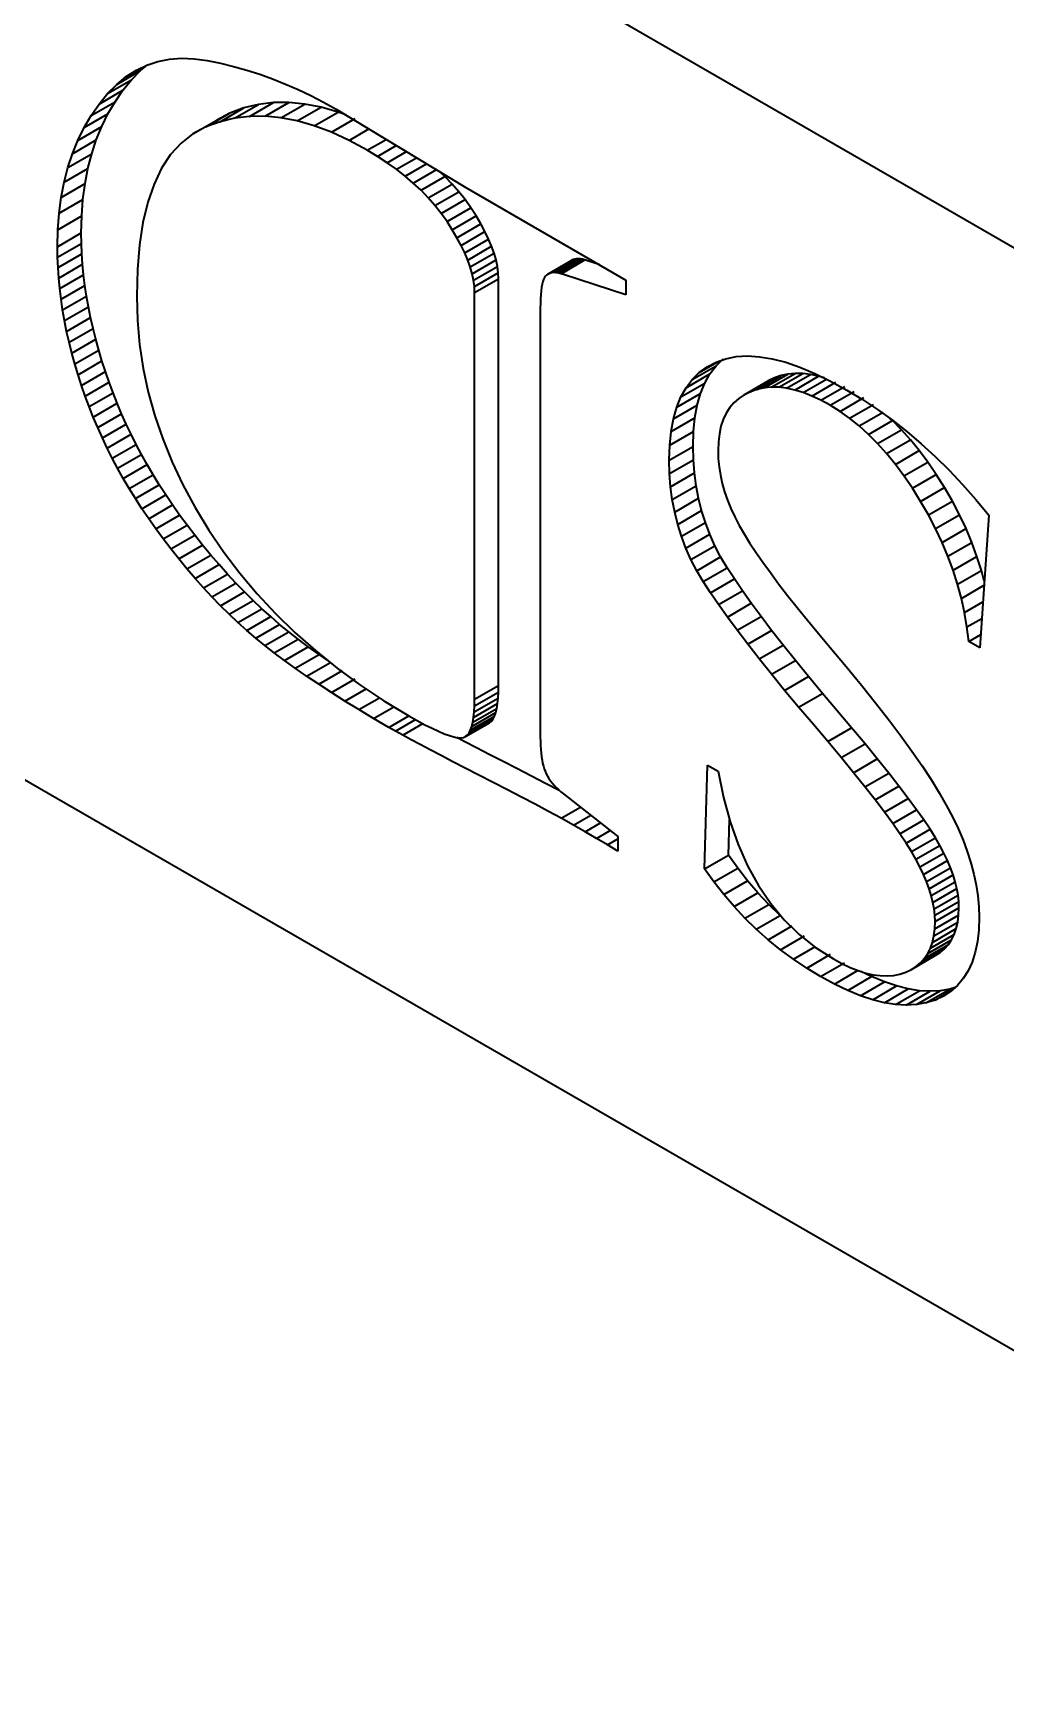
# Model space of a CAD drawing. Header units: millimetres. Extents: x -105 to 105, y -148 to 148.
# Drawn here: x 48.834 to 51.714, y -20.798 to -15.912 of the extents above; entities that cross this region are included whole.
import ezdxf

# ---------------------------------------------------------------- set-up
doc = ezdxf.new("R2010")
doc.units = ezdxf.units.MM
doc.layers.add('粗实线层', color=7, linetype='Continuous', lineweight=35)

msp = doc.modelspace()

# ---------------------------------------------------------------- linework, layer by layer
at = {"layer": '粗实线层', "color": 7, "lineweight": 35, "ltscale": 0.1925}
for p, q in [((53.8479, -17.767), (44.6555, -12.4598)), ((54.6964, -21.5229), (43.8069, -15.2359)), ((49.0819, -16.0642), (49.1526, -16.0234)), ((49.1102, -16.0412), (49.1572, -16.0141)), ((49.1102, -16.0412), (49.14, -16.0223)), ((49.1258, -16.0505), (49.1526, -16.0234)), ((49.14, -16.0223), (49.1713, -16.0074)), ((49.1526, -16.0234), (49.173, -16.0068)), ((49.1713, -16.0074), (49.204, -15.9966)), ((49.204, -15.9966), (49.2382, -15.9898)), ((49.2382, -15.9898), (49.2739, -15.9871)), ((49.2739, -15.9871), (49.311, -15.9884)), ((49.311, -15.9884), (49.3496, -15.9937)), ((49.3496, -15.9937), (49.3889, -16.0018)), ((49.3889, -16.0018), (49.4279, -16.0113)), ((49.4279, -16.0113), (49.4666, -16.0222)), ((49.4666, -16.0222), (49.5051, -16.0345)), ((49.055, -16.0913), (49.1258, -16.0505)), ((49.055, -16.0913), (49.0819, -16.0642)), ((49.0819, -16.0642), (49.1102, -16.0412)), ((49.1004, -16.0816), (49.1258, -16.0505)), ((49.5051, -16.0345), (49.5434, -16.0481)), ((49.5434, -16.0481), (49.5815, -16.0632)), ((49.5815, -16.0632), (49.6193, -16.0797)), ((49.0062, -16.1564), (49.077, -16.1156)), ((49.0062, -16.1564), (49.0297, -16.1224)), ((49.0297, -16.1224), (49.1004, -16.0816)), ((49.0297, -16.1224), (49.055, -16.0913)), ((49.056, -16.1515), (49.077, -16.1156)), ((49.077, -16.1156), (49.1004, -16.0816)), ((49.4308, -16.1646), (49.5015, -16.1238)), ((49.5015, -16.1238), (49.4585, -16.1341)), ((49.4752, -16.1593), (49.5459, -16.1184)), ((49.5459, -16.1184), (49.5015, -16.1238)), ((49.5209, -16.1588), (49.5916, -16.118)), ((49.5916, -16.118), (49.5459, -16.1184)), ((49.568, -16.1633), (49.6387, -16.1224)), ((49.6387, -16.1224), (49.5916, -16.118)), ((49.6193, -16.0797), (49.6568, -16.0975)), ((49.6872, -16.1318), (49.6387, -16.1224)), ((49.6568, -16.0975), (49.6942, -16.1168)), ((49.6942, -16.1168), (49.7313, -16.1374)), ((48.9853, -16.1923), (49.056, -16.1515)), ((48.9853, -16.1923), (49.0062, -16.1564)), ((49.0375, -16.1892), (49.056, -16.1515)), ((49.3071, -16.211), (49.3778, -16.1702)), ((49.3461, -16.1901), (49.4168, -16.1493)), ((49.4168, -16.1493), (49.3778, -16.1702)), ((49.3878, -16.1749), (49.4585, -16.1341)), ((49.4308, -16.1646), (49.3878, -16.1749)), ((49.4585, -16.1341), (49.4168, -16.1493)), ((49.4752, -16.1593), (49.4308, -16.1646)), ((49.5209, -16.1588), (49.4752, -16.1593)), ((49.568, -16.1633), (49.5209, -16.1588)), ((49.6165, -16.1726), (49.568, -16.1633)), ((49.6165, -16.1726), (49.6872, -16.1318)), ((49.6662, -16.1869), (49.6165, -16.1726)), ((49.6662, -16.1869), (49.737, -16.1461)), ((49.737, -16.1461), (49.6872, -16.1318)), ((49.7174, -16.2061), (49.7881, -16.1653)), ((49.7313, -16.1374), (50.1153, -16.3701)), ((49.7596, -16.1546), (49.737, -16.1461)), ((48.9668, -16.23), (49.0375, -16.1892)), ((48.9668, -16.23), (48.9853, -16.1923)), ((49.0215, -16.2287), (49.0375, -16.1892)), ((49.3071, -16.211), (49.2723, -16.2384)), ((49.3461, -16.1901), (49.3071, -16.211)), ((49.3878, -16.1749), (49.3461, -16.1901)), ((49.7174, -16.2061), (49.6662, -16.1869)), ((49.7699, -16.2302), (49.7174, -16.2061)), ((49.7699, -16.2302), (49.8285, -16.1963)), ((48.9372, -16.3109), (48.9508, -16.2695)), ((48.9372, -16.3109), (49.0079, -16.2701)), ((48.9508, -16.2695), (49.0215, -16.2287)), ((48.9508, -16.2695), (48.9668, -16.23)), ((48.9968, -16.3133), (49.0079, -16.2701)), ((49.0079, -16.2701), (49.0215, -16.2287)), ((49.2723, -16.2384), (49.2415, -16.2723)), ((49.8237, -16.2592), (49.7699, -16.2302)), ((49.8237, -16.2592), (49.8793, -16.2271)), ((49.8538, -16.2774), (49.8237, -16.2592)), ((49.8538, -16.2774), (49.9093, -16.2453)), ((49.8825, -16.2962), (49.9392, -16.2634)), ((48.9261, -16.3541), (48.9372, -16.3109)), ((48.9261, -16.3541), (48.9968, -16.3133)), ((48.9882, -16.3583), (48.9968, -16.3133)), ((49.2149, -16.3127), (49.1923, -16.3596)), ((49.2415, -16.2723), (49.2149, -16.3127)), ((49.8825, -16.2962), (49.8538, -16.2774)), ((49.9097, -16.3156), (49.8825, -16.2962)), ((49.9097, -16.3156), (49.9689, -16.2814)), ((49.9354, -16.3358), (49.9097, -16.3156)), ((49.9354, -16.3358), (49.9985, -16.2993)), ((49.9597, -16.3566), (50.0304, -16.3157)), ((48.9175, -16.3991), (48.9261, -16.3541)), ((48.9175, -16.3991), (48.9882, -16.3583)), ((48.982, -16.4052), (48.9882, -16.3583)), ((49.1923, -16.3596), (49.1739, -16.4131)), ((49.9597, -16.3566), (49.9354, -16.3358)), ((49.9826, -16.378), (49.9597, -16.3566)), ((49.9826, -16.378), (50.0533, -16.3372)), ((50.004, -16.4002), (50.0747, -16.3594)), ((50.0533, -16.3372), (50.0392, -16.324)), ((50.0747, -16.3594), (50.0533, -16.3372)), ((50.0947, -16.3822), (50.0747, -16.3594)), ((48.9113, -16.446), (48.9175, -16.3991)), ((48.9113, -16.446), (48.982, -16.4052)), ((48.9783, -16.4539), (48.982, -16.4052)), ((49.1739, -16.4131), (49.1595, -16.473)), ((50.004, -16.4002), (49.9826, -16.378)), ((50.024, -16.423), (50.004, -16.4002)), ((50.024, -16.423), (50.0947, -16.3822)), ((50.0425, -16.4465), (50.1132, -16.4057)), ((50.1132, -16.4057), (50.0947, -16.3822)), ((50.1303, -16.4298), (50.1132, -16.4057)), ((50.1153, -16.3701), (50.5893, -16.6438)), ((48.9076, -16.4947), (48.9113, -16.446)), ((48.9076, -16.4947), (48.9783, -16.4539)), ((48.9771, -16.5044), (48.9783, -16.4539)), ((50.0425, -16.4465), (50.024, -16.423)), ((50.0596, -16.4707), (50.0425, -16.4465)), ((50.0596, -16.4707), (50.1303, -16.4298)), ((50.0751, -16.4948), (50.1458, -16.454)), ((50.1458, -16.454), (50.1303, -16.4298)), ((50.1597, -16.4774), (50.1458, -16.454)), ((48.9064, -16.5453), (48.9076, -16.4947)), ((48.9064, -16.5453), (48.9771, -16.5044)), ((48.9775, -16.5352), (48.9771, -16.5044)), ((49.1595, -16.473), (49.1493, -16.5394)), ((50.0751, -16.4948), (50.0596, -16.4707)), ((50.089, -16.5183), (50.0751, -16.4948)), ((50.089, -16.5183), (50.1597, -16.4774)), ((50.1013, -16.541), (50.172, -16.5002)), ((50.172, -16.5002), (50.1597, -16.4774)), ((50.1826, -16.5222), (50.172, -16.5002)), ((48.9068, -16.576), (48.9064, -16.5453)), ((48.9068, -16.576), (48.9775, -16.5352)), ((48.9788, -16.5661), (48.9775, -16.5352)), ((49.1493, -16.5394), (49.1431, -16.6123)), ((50.1013, -16.541), (50.089, -16.5183)), ((50.1119, -16.5631), (50.1013, -16.541)), ((50.1119, -16.5631), (50.1826, -16.5222)), ((50.1209, -16.5844), (50.1119, -16.5631)), ((50.1209, -16.5844), (50.1916, -16.5436)), ((50.1283, -16.6051), (50.199, -16.5643)), ((50.1916, -16.5436), (50.1826, -16.5222)), ((50.199, -16.5643), (50.1916, -16.5436)), ((50.2047, -16.5842), (50.199, -16.5643)), ((48.9081, -16.6069), (48.9068, -16.576)), ((48.9081, -16.6069), (48.9788, -16.5661)), ((48.9102, -16.638), (48.9081, -16.6069)), ((48.9102, -16.638), (48.9809, -16.5971)), ((48.9809, -16.5971), (48.9788, -16.5661)), ((48.9839, -16.6284), (48.9809, -16.5971)), ((49.1431, -16.6123), (49.1411, -16.6917)), ((50.1283, -16.6051), (50.1209, -16.5844)), ((50.134, -16.625), (50.1283, -16.6051)), ((50.134, -16.625), (50.2047, -16.5842)), ((50.1381, -16.6443), (50.2088, -16.6035)), ((50.2088, -16.6035), (50.2047, -16.5842)), ((50.2112, -16.622), (50.2088, -16.6035)), ((50.3582, -16.626), (50.4289, -16.5852)), ((50.3624, -16.624), (50.4331, -16.5831)), ((50.3671, -16.6225), (50.4378, -16.5817)), ((50.3722, -16.6217), (50.4429, -16.5809)), ((50.3777, -16.6215), (50.4484, -16.5807)), ((50.3837, -16.622), (50.4544, -16.5812)), ((50.3902, -16.6232), (50.4609, -16.5823)), ((50.3971, -16.625), (50.4678, -16.5841)), ((50.4331, -16.5831), (50.4289, -16.5852)), ((50.4378, -16.5817), (50.4331, -16.5831)), ((50.4429, -16.5809), (50.4378, -16.5817)), ((50.4484, -16.5807), (50.4429, -16.5809)), ((50.4544, -16.5812), (50.4484, -16.5807)), ((50.4609, -16.5823), (50.4544, -16.5812)), ((50.4678, -16.5841), (50.4609, -16.5823)), ((50.4752, -16.5865), (50.4678, -16.5841)), ((50.5096, -16.5978), (50.4752, -16.5865)), ((48.9132, -16.6692), (48.9102, -16.638)), ((48.9132, -16.6692), (48.9839, -16.6284)), ((48.9171, -16.7006), (48.9878, -16.6597)), ((48.9878, -16.6597), (48.9839, -16.6284)), ((48.9925, -16.6913), (48.9878, -16.6597)), ((50.1381, -16.6443), (50.134, -16.625)), ((50.1405, -16.6629), (50.1381, -16.6443)), ((50.1405, -16.6629), (50.2112, -16.622)), ((50.1413, -16.6807), (50.2121, -16.6399)), ((50.2121, -16.6399), (50.2112, -16.622)), ((50.2121, -17.8442), (50.2121, -16.6399)), ((50.3413, -16.6562), (50.3396, -16.6652)), ((50.3433, -16.6485), (50.3413, -16.6562)), ((50.3456, -16.6419), (50.3433, -16.6485)), ((50.3482, -16.6364), (50.3456, -16.6419)), ((50.3511, -16.6322), (50.3482, -16.6364)), ((50.3544, -16.6288), (50.3511, -16.6322)), ((50.3582, -16.626), (50.3544, -16.6288)), ((50.3624, -16.624), (50.3582, -16.626)), ((50.3671, -16.6225), (50.3624, -16.624)), ((50.3722, -16.6217), (50.3671, -16.6225)), ((50.3777, -16.6215), (50.3722, -16.6217)), ((50.3837, -16.622), (50.3777, -16.6215)), ((50.3902, -16.6232), (50.3837, -16.622)), ((50.3971, -16.625), (50.3902, -16.6232)), ((50.4045, -16.6274), (50.3971, -16.625)), ((50.5893, -16.6876), (50.4045, -16.6274)), ((50.5893, -16.6438), (50.5893, -16.6876)), ((48.9171, -16.7006), (48.9132, -16.6692)), ((48.9218, -16.7321), (48.9171, -16.7006)), ((48.9218, -16.7321), (48.9925, -16.6913)), ((48.998, -16.723), (48.9925, -16.6913)), ((49.1411, -16.6917), (49.1432, -16.7636)), ((50.1413, -16.6807), (50.1405, -16.6629)), ((50.1413, -17.885), (50.1413, -16.6807)), ((50.3363, -16.6989), (50.3359, -16.7125)), ((50.3371, -16.6865), (50.3363, -16.6989)), ((50.3382, -16.6753), (50.3371, -16.6865)), ((50.3396, -16.6652), (50.3382, -16.6753)), ((48.9273, -16.7639), (48.9218, -16.7321)), ((48.9273, -16.7639), (48.998, -16.723)), ((48.9337, -16.7957), (49.0044, -16.7549)), ((49.0044, -16.7549), (48.998, -16.723)), ((49.0117, -16.787), (49.0044, -16.7549)), ((50.3359, -16.7125), (50.3357, -16.7273)), ((50.3357, -16.7273), (50.3357, -17.9973)), ((48.9337, -16.7957), (48.9273, -16.7639)), ((48.941, -16.8278), (48.9337, -16.7957)), ((48.941, -16.8278), (49.0117, -16.787)), ((49.0198, -16.8192), (49.0117, -16.787)), ((49.1432, -16.7636), (49.1496, -16.835)), ((48.9491, -16.86), (48.941, -16.8278)), ((48.9491, -16.86), (49.0198, -16.8192)), ((48.9579, -16.8922), (49.0286, -16.8514)), ((49.0286, -16.8514), (49.0198, -16.8192)), ((49.0382, -16.8833), (49.0286, -16.8514)), ((49.1496, -16.835), (49.1603, -16.9057)), ((48.9579, -16.8922), (48.9491, -16.86)), ((48.9675, -16.9241), (48.9579, -16.8922)), ((48.9675, -16.9241), (49.0382, -16.8833)), ((49.0485, -16.915), (49.0382, -16.8833)), ((49.1603, -16.9057), (49.1752, -16.9759)), ((50.7853, -16.9384), (50.856, -16.8976)), ((50.8061, -16.9178), (50.8662, -16.8831)), ((50.8061, -16.9178), (50.8297, -16.9006)), ((50.8297, -16.9006), (50.856, -16.8867)), ((50.838, -16.9216), (50.856, -16.8976)), ((50.856, -16.8867), (50.8848, -16.8766)), ((50.856, -16.8976), (50.8768, -16.877)), ((50.8848, -16.8766), (50.9159, -16.8705)), ((50.9159, -16.8705), (50.9491, -16.8686)), ((50.9491, -16.8686), (50.9846, -16.8707)), ((50.9846, -16.8707), (51.0222, -16.877)), ((51.0222, -16.877), (51.0621, -16.8873)), ((51.0621, -16.8873), (51.1042, -16.9017)), ((51.1042, -16.9017), (51.1484, -16.9202)), ((48.9778, -16.9559), (48.9675, -16.9241)), ((48.9778, -16.9559), (49.0485, -16.915)), ((48.9887, -16.9873), (49.0594, -16.9465)), ((49.0594, -16.9465), (49.0485, -16.915)), ((49.071, -16.9778), (49.0594, -16.9465)), ((50.752, -16.9898), (50.8227, -16.949)), ((50.7673, -16.9625), (50.838, -16.9216)), ((50.7673, -16.9625), (50.7853, -16.9384)), ((50.7853, -16.9384), (50.8061, -16.9178)), ((50.8102, -16.9798), (50.8227, -16.949)), ((50.8227, -16.949), (50.838, -16.9216)), ((50.9397, -16.9833), (51.0104, -16.9425)), ((50.9579, -16.9743), (51.0286, -16.9335)), ((50.9776, -16.9674), (51.0483, -16.9266)), ((50.9981, -16.963), (51.0688, -16.9221)), ((51.0286, -16.9335), (51.0104, -16.9425)), ((51.0195, -16.961), (51.0902, -16.9201)), ((51.0483, -16.9266), (51.0286, -16.9335)), ((51.0418, -16.9614), (51.1125, -16.9205)), ((51.0688, -16.9221), (51.0483, -16.9266)), ((51.0649, -16.9642), (51.1356, -16.9234)), ((51.0902, -16.9201), (51.0688, -16.9221)), ((51.0889, -16.9694), (51.1596, -16.9286)), ((51.1125, -16.9205), (51.0902, -16.9201)), ((51.1356, -16.9234), (51.1125, -16.9205)), ((51.1138, -16.9771), (51.1845, -16.9363)), ((51.1596, -16.9286), (51.1356, -16.9234)), ((51.1396, -16.9872), (51.2103, -16.9464)), ((51.1484, -16.9202), (51.1949, -16.9428)), ((51.1762, -16.9337), (51.1596, -16.9286)), ((51.1949, -16.9428), (51.2436, -16.9695)), ((48.9887, -16.9873), (48.9778, -16.9559)), ((49.0003, -17.0186), (48.9887, -16.9873)), ((49.0003, -17.0186), (49.071, -16.9778)), ((49.0833, -17.0088), (49.071, -16.9778)), ((49.1752, -16.9759), (49.1944, -17.0454)), ((50.7395, -17.0206), (50.8102, -16.9798)), ((50.7395, -17.0206), (50.752, -16.9898)), ((50.752, -16.9898), (50.7673, -16.9625)), ((50.8005, -17.0139), (50.8102, -16.9798)), ((50.9234, -16.9942), (50.909, -17.0069)), ((50.9397, -16.9833), (50.9234, -16.9942)), ((50.9579, -16.9743), (50.9397, -16.9833)), ((50.9776, -16.9674), (50.9579, -16.9743)), ((50.9981, -16.963), (50.9776, -16.9674)), ((51.0195, -16.961), (50.9981, -16.963)), ((51.0418, -16.9614), (51.0195, -16.961)), ((51.0649, -16.9642), (51.0418, -16.9614)), ((51.0889, -16.9694), (51.0649, -16.9642)), ((51.1138, -16.9771), (51.0889, -16.9694)), ((51.1396, -16.9872), (51.1138, -16.9771)), ((51.1662, -16.9997), (51.1396, -16.9872)), ((51.1662, -16.9997), (51.237, -16.9589)), ((51.1938, -17.0146), (51.1662, -16.9997)), ((51.1938, -17.0146), (51.2645, -16.9738)), ((51.2229, -17.0328), (51.2936, -16.9919)), ((51.2436, -16.9695), (51.2891, -16.9971)), ((51.2891, -16.9971), (51.3339, -17.0268)), ((49.0126, -17.0496), (49.0003, -17.0186)), ((49.0126, -17.0496), (49.0833, -17.0088)), ((49.0256, -17.0804), (49.0126, -17.0496)), ((49.0256, -17.0804), (49.0963, -17.0396)), ((49.0963, -17.0396), (49.0833, -17.0088)), ((49.11, -17.0701), (49.0963, -17.0396)), ((49.1944, -17.0454), (49.2179, -17.1144)), ((50.7229, -17.0923), (50.7936, -17.0515)), ((50.7298, -17.0548), (50.8005, -17.0139)), ((50.7298, -17.0548), (50.7395, -17.0206)), ((50.7894, -17.0924), (50.7936, -17.0515)), ((50.7936, -17.0515), (50.8005, -17.0139)), ((50.8859, -17.0381), (50.8773, -17.0565)), ((50.8965, -17.0216), (50.8859, -17.0381)), ((50.909, -17.0069), (50.8965, -17.0216)), ((51.2229, -17.0328), (51.1938, -17.0146)), ((51.2515, -17.0532), (51.2229, -17.0328)), ((51.2515, -17.0532), (51.3222, -17.0124)), ((51.2796, -17.0759), (51.2515, -17.0532)), ((51.2796, -17.0759), (51.3503, -17.0351)), ((51.3339, -17.0268), (51.3779, -17.0586)), ((51.3779, -17.0601), (51.3699, -17.0528)), ((49.0393, -17.1109), (49.0256, -17.0804)), ((49.0393, -17.1109), (49.11, -17.0701)), ((49.0537, -17.1413), (49.1244, -17.1004)), ((49.1244, -17.1004), (49.11, -17.0701)), ((49.1395, -17.1305), (49.1244, -17.1004)), ((50.7187, -17.1332), (50.7229, -17.0923)), ((50.7187, -17.1332), (50.7894, -17.0924)), ((50.7229, -17.0923), (50.7298, -17.0548)), ((50.7881, -17.1367), (50.7894, -17.0924)), ((50.8658, -17.0989), (50.8629, -17.1229)), ((50.8706, -17.0767), (50.8658, -17.0989)), ((50.8773, -17.0565), (50.8706, -17.0767)), ((51.3072, -17.1009), (51.2796, -17.0759)), ((51.3072, -17.1009), (51.3779, -17.0601)), ((51.3342, -17.1282), (51.3072, -17.1009)), ((51.3342, -17.1282), (51.4049, -17.0874)), ((51.3779, -17.0586), (51.4211, -17.0925)), ((51.4049, -17.0874), (51.3779, -17.0601)), ((51.4315, -17.117), (51.4049, -17.0874)), ((51.4211, -17.0925), (51.4634, -17.1286)), ((49.0537, -17.1413), (49.0393, -17.1109)), ((49.0688, -17.1714), (49.0537, -17.1413)), ((49.0688, -17.1714), (49.1395, -17.1305)), ((49.1553, -17.1605), (49.1395, -17.1305)), ((49.2179, -17.1144), (49.2456, -17.1827)), ((50.7173, -17.1775), (50.7187, -17.1332)), ((50.7173, -17.1775), (50.7881, -17.1367)), ((50.7891, -17.1762), (50.7881, -17.1367)), ((50.8629, -17.1229), (50.8619, -17.1488)), ((50.8619, -17.1488), (50.8627, -17.1729)), ((51.3608, -17.1578), (51.3342, -17.1282)), ((51.3608, -17.1578), (51.4315, -17.117)), ((51.3868, -17.1898), (51.4575, -17.1489)), ((51.4575, -17.1489), (51.4315, -17.117)), ((51.4829, -17.1832), (51.4575, -17.1489)), ((51.4634, -17.1286), (51.505, -17.1667)), ((49.0846, -17.2013), (49.0688, -17.1714)), ((49.0846, -17.2013), (49.1553, -17.1605)), ((49.1013, -17.2312), (49.172, -17.1904)), ((49.172, -17.1904), (49.1553, -17.1605)), ((49.1895, -17.2203), (49.172, -17.1904)), ((49.2456, -17.1827), (49.2776, -17.2505)), ((50.7184, -17.2171), (50.7173, -17.1775)), ((50.7184, -17.2171), (50.7891, -17.1762)), ((50.7921, -17.215), (50.7891, -17.1762)), ((50.8627, -17.1729), (50.865, -17.1972)), ((50.865, -17.1972), (50.8689, -17.2216)), ((51.3868, -17.1898), (51.3608, -17.1578)), ((51.4122, -17.224), (51.3868, -17.1898)), ((51.4122, -17.224), (51.4829, -17.1832)), ((51.5079, -17.2197), (51.4829, -17.1832)), ((51.505, -17.1667), (51.5457, -17.207)), ((49.1013, -17.2312), (49.0846, -17.2013)), ((49.1188, -17.2611), (49.1013, -17.2312)), ((49.1188, -17.2611), (49.1895, -17.2203)), ((49.2079, -17.2502), (49.1895, -17.2203)), ((50.7214, -17.2558), (50.7184, -17.2171)), ((50.7214, -17.2558), (50.7921, -17.215)), ((50.7971, -17.2529), (50.7921, -17.215)), ((50.8689, -17.2216), (50.8743, -17.2461)), ((50.8743, -17.2461), (50.8812, -17.2707)), ((51.4372, -17.2605), (51.4122, -17.224)), ((51.4372, -17.2605), (51.5079, -17.2197)), ((51.5324, -17.2585), (51.5079, -17.2197)), ((51.5457, -17.207), (51.5856, -17.2493)), ((49.1372, -17.291), (49.1188, -17.2611)), ((49.1372, -17.291), (49.2079, -17.2502)), ((49.1565, -17.3209), (49.1372, -17.291)), ((49.1565, -17.3209), (49.2272, -17.28)), ((49.2272, -17.28), (49.2079, -17.2502)), ((49.2473, -17.3099), (49.2272, -17.28)), ((49.2776, -17.2505), (49.3139, -17.3176)), ((50.7264, -17.2938), (50.7214, -17.2558)), ((50.7264, -17.2938), (50.7971, -17.2529)), ((50.7335, -17.3309), (50.7264, -17.2938)), ((50.7335, -17.3309), (50.8042, -17.2901)), ((50.8042, -17.2901), (50.7971, -17.2529)), ((50.8132, -17.3264), (50.8042, -17.2901)), ((50.8812, -17.2707), (50.8897, -17.2955)), ((50.8897, -17.2955), (50.8997, -17.3204)), ((51.4616, -17.2993), (51.4372, -17.2605)), ((51.4616, -17.2993), (51.5324, -17.2585)), ((51.5555, -17.2986), (51.5324, -17.2585)), ((51.5856, -17.2493), (51.6248, -17.2938)), ((51.6248, -17.2938), (51.6631, -17.3404)), ((49.1766, -17.3507), (49.1565, -17.3209)), ((49.1766, -17.3507), (49.2473, -17.3099)), ((49.1975, -17.3805), (49.2682, -17.3396)), ((49.2682, -17.3396), (49.2473, -17.3099)), ((49.29, -17.3694), (49.2682, -17.3396)), ((49.3139, -17.3176), (49.3544, -17.3842)), ((50.7425, -17.3672), (50.7335, -17.3309)), ((50.7425, -17.3672), (50.8132, -17.3264)), ((50.8243, -17.3619), (50.8132, -17.3264)), ((50.8997, -17.3204), (50.9112, -17.3454)), ((50.9112, -17.3454), (50.9243, -17.3705)), ((51.4848, -17.3394), (51.4616, -17.2993)), ((51.4848, -17.3394), (51.5555, -17.2986)), ((51.506, -17.3798), (51.4848, -17.3394)), ((51.506, -17.3798), (51.5767, -17.339)), ((51.5767, -17.339), (51.5555, -17.2986)), ((51.5959, -17.3797), (51.5767, -17.339)), ((51.6631, -17.3404), (51.637, -17.7331)), ((49.1975, -17.3805), (49.1766, -17.3507)), ((49.2193, -17.4102), (49.1975, -17.3805)), ((49.2193, -17.4102), (49.29, -17.3694)), ((49.3127, -17.3992), (49.29, -17.3694)), ((49.3544, -17.3842), (49.3987, -17.4493)), ((50.7536, -17.4027), (50.7425, -17.3672)), ((50.7536, -17.4027), (50.8243, -17.3619)), ((50.8374, -17.3966), (50.8243, -17.3619)), ((50.9243, -17.3705), (50.939, -17.3958)), ((51.5252, -17.4205), (51.506, -17.3798)), ((51.5252, -17.4205), (51.5959, -17.3797)), ((51.6131, -17.4207), (51.5959, -17.3797)), ((49.242, -17.44), (49.2193, -17.4102)), ((49.242, -17.44), (49.3127, -17.3992)), ((49.2655, -17.4697), (49.242, -17.44)), ((49.2655, -17.4697), (49.3362, -17.4289)), ((49.3362, -17.4289), (49.3127, -17.3992)), ((49.3603, -17.4582), (49.3362, -17.4289)), ((50.7667, -17.4375), (50.7536, -17.4027)), ((50.7667, -17.4375), (50.8374, -17.3966)), ((50.7818, -17.4714), (50.7667, -17.4375)), ((50.7818, -17.4714), (50.8525, -17.4305)), ((50.8525, -17.4305), (50.8374, -17.3966)), ((50.8696, -17.4636), (50.8525, -17.4305)), ((50.939, -17.3958), (50.9554, -17.4219)), ((50.9554, -17.4219), (50.9738, -17.4497)), ((51.5424, -17.4616), (51.5252, -17.4205)), ((51.5424, -17.4616), (51.6131, -17.4207)), ((51.6283, -17.462), (51.6131, -17.4207)), ((49.2896, -17.499), (49.2655, -17.4697)), ((49.2896, -17.499), (49.3603, -17.4582)), ((49.314, -17.5275), (49.3847, -17.4866)), ((49.3847, -17.4866), (49.3603, -17.4582)), ((49.4094, -17.5143), (49.3847, -17.4866)), ((49.3987, -17.4493), (49.4464, -17.5121)), ((50.7989, -17.5045), (50.7818, -17.4714)), ((50.7989, -17.5045), (50.8696, -17.4636)), ((50.8888, -17.4959), (50.8696, -17.4636)), ((50.9738, -17.4497), (50.9943, -17.4792)), ((50.9943, -17.4792), (51.0167, -17.5103)), ((51.5576, -17.5029), (51.5424, -17.4616)), ((51.5576, -17.5029), (51.6283, -17.462)), ((51.6416, -17.5037), (51.6283, -17.462)), ((49.314, -17.5275), (49.2896, -17.499)), ((49.3387, -17.5551), (49.314, -17.5275)), ((49.3387, -17.5551), (49.4094, -17.5143)), ((49.3637, -17.582), (49.4344, -17.5412)), ((49.4344, -17.5412), (49.4094, -17.5143)), ((49.4598, -17.5673), (49.4344, -17.5412)), ((49.4464, -17.5121), (49.4973, -17.5728)), ((50.8181, -17.5367), (50.7989, -17.5045)), ((50.8181, -17.5367), (50.8888, -17.4959)), ((50.8395, -17.5697), (50.8181, -17.5367)), ((50.8395, -17.5697), (50.9102, -17.5289)), ((50.9102, -17.5289), (50.8888, -17.4959)), ((50.9341, -17.5639), (50.9102, -17.5289)), ((51.0167, -17.5103), (51.0412, -17.5431)), ((51.5709, -17.5445), (51.5576, -17.5029)), ((51.5709, -17.5445), (51.6416, -17.5037)), ((51.6501, -17.5357), (51.6416, -17.5037)), ((49.3637, -17.582), (49.3387, -17.5551)), ((49.3891, -17.6081), (49.3637, -17.582)), ((49.3891, -17.6081), (49.4598, -17.5673)), ((49.4854, -17.5925), (49.4598, -17.5673)), ((49.4973, -17.5728), (49.5516, -17.6311)), ((50.8634, -17.6047), (50.8395, -17.5697)), ((50.8634, -17.6047), (50.9341, -17.5639)), ((50.9604, -17.601), (50.9341, -17.5639)), ((51.0412, -17.5431), (51.0677, -17.5775)), ((51.0677, -17.5775), (51.0962, -17.6136)), ((51.5821, -17.5864), (51.5709, -17.5445)), ((51.5821, -17.5864), (51.6528, -17.5456)), ((51.5913, -17.6286), (51.5821, -17.5864)), ((49.4147, -17.6333), (49.3891, -17.6081)), ((49.4147, -17.6333), (49.4854, -17.5925)), ((49.4406, -17.6578), (49.4147, -17.6333)), ((49.4406, -17.6578), (49.5113, -17.617)), ((49.5113, -17.617), (49.4854, -17.5925)), ((49.5376, -17.6406), (49.5113, -17.617)), ((49.5516, -17.6311), (49.6092, -17.6873)), ((50.8897, -17.6418), (50.8634, -17.6047)), ((50.8897, -17.6418), (50.9604, -17.601)), ((50.9893, -17.6402), (50.9604, -17.601)), ((51.0962, -17.6136), (51.1267, -17.6513)), ((51.5913, -17.6286), (51.6461, -17.597)), ((51.5986, -17.6712), (51.5913, -17.6286)), ((49.4669, -17.6814), (49.4406, -17.6578)), ((49.4669, -17.6814), (49.5376, -17.6406)), ((49.4934, -17.7043), (49.4669, -17.6814)), ((49.4934, -17.7043), (49.5642, -17.6634)), ((49.5203, -17.7263), (49.591, -17.6855)), ((49.5642, -17.6634), (49.5376, -17.6406)), ((49.591, -17.6855), (49.5642, -17.6634)), ((49.619, -17.7073), (49.591, -17.6855)), ((49.6092, -17.6873), (49.6701, -17.7412)), ((50.9186, -17.681), (50.8897, -17.6418)), ((50.9186, -17.681), (50.9893, -17.6402)), ((50.9499, -17.7223), (50.9186, -17.681)), ((50.9499, -17.7223), (51.0206, -17.6815)), ((51.0206, -17.6815), (50.9893, -17.6402)), ((51.0545, -17.7249), (51.0206, -17.6815)), ((51.1267, -17.6513), (51.1592, -17.6907)), ((51.5986, -17.6712), (51.6429, -17.6456)), ((51.6039, -17.714), (51.5986, -17.6712)), ((49.5203, -17.7263), (49.4934, -17.7043)), ((49.5483, -17.7482), (49.5203, -17.7263)), ((49.5483, -17.7482), (49.619, -17.7073)), ((49.5782, -17.7706), (49.649, -17.7297)), ((49.649, -17.7297), (49.619, -17.7073)), ((49.6808, -17.7527), (49.649, -17.7297)), ((50.9838, -17.7658), (50.9499, -17.7223)), ((50.9838, -17.7658), (51.0545, -17.7249)), ((51.0908, -17.7704), (51.0545, -17.7249)), ((51.1592, -17.6907), (51.1938, -17.7318)), ((51.1938, -17.7318), (51.2416, -17.7886)), ((51.6039, -17.714), (51.6397, -17.6933)), ((51.637, -17.7331), (51.6039, -17.714)), ((49.5782, -17.7706), (49.5483, -17.7482)), ((49.6101, -17.7935), (49.5782, -17.7706)), ((49.6101, -17.7935), (49.6808, -17.7527)), ((49.644, -17.8169), (49.7147, -17.7761)), ((49.6701, -17.7412), (49.7344, -17.7928)), ((49.7068, -17.7706), (49.6808, -17.7527)), ((51.0201, -17.8112), (50.9838, -17.7658)), ((51.0201, -17.8112), (51.0908, -17.7704)), ((51.1296, -17.818), (51.0908, -17.7704)), ((49.644, -17.8169), (49.6101, -17.7935)), ((49.6797, -17.8409), (49.644, -17.8169)), ((49.6797, -17.8409), (49.7504, -17.8001)), ((49.7174, -17.8654), (49.7881, -17.8246)), ((49.7344, -17.7928), (49.8019, -17.8422)), ((51.0589, -17.8588), (51.0201, -17.8112)), ((51.0589, -17.8588), (51.1296, -17.818)), ((51.1709, -17.8677), (51.1296, -17.818)), ((51.2416, -17.7886), (51.2864, -17.8433)), ((49.7174, -17.8654), (49.6797, -17.8409)), ((49.7571, -17.8904), (49.7174, -17.8654)), ((49.7571, -17.8904), (49.8198, -17.8542)), ((49.7987, -17.9159), (49.8597, -17.8807)), ((49.8019, -17.8422), (49.8728, -17.8894)), ((50.14, -17.9229), (50.2107, -17.882)), ((50.141, -17.9049), (50.2117, -17.8641)), ((50.1413, -17.885), (50.2121, -17.8442)), ((50.2091, -17.8981), (50.2107, -17.882)), ((50.2107, -17.882), (50.2117, -17.8641)), ((50.2117, -17.8641), (50.2121, -17.8442)), ((51.1002, -17.9085), (51.0589, -17.8588)), ((51.1002, -17.9085), (51.1709, -17.8677)), ((51.2147, -17.9195), (51.1709, -17.8677)), ((51.2864, -17.8433), (51.3282, -17.8956)), ((49.7987, -17.9159), (49.7571, -17.8904)), ((49.8422, -17.942), (49.7987, -17.9159)), ((49.8422, -17.942), (49.9023, -17.9073)), ((49.8728, -17.8894), (49.947, -17.9343)), ((50.133, -17.9654), (50.2038, -17.9246)), ((50.136, -17.9531), (50.2067, -17.9123)), ((50.1384, -17.9389), (50.2091, -17.8981)), ((50.1384, -17.9389), (50.14, -17.9229)), ((50.14, -17.9229), (50.141, -17.9049)), ((50.141, -17.9049), (50.1413, -17.885)), ((50.2001, -17.935), (50.2038, -17.9246)), ((50.2038, -17.9246), (50.2067, -17.9123)), ((50.2067, -17.9123), (50.2091, -17.8981)), ((51.144, -17.9603), (51.1002, -17.9085)), ((51.2573, -17.9698), (51.2147, -17.9195)), ((51.3282, -17.8956), (51.3671, -17.9457)), ((49.8877, -17.9685), (49.8422, -17.942)), ((49.8877, -17.9685), (49.947, -17.9343)), ((49.907, -17.9795), (49.8877, -17.9685)), ((49.907, -17.9795), (49.9663, -17.9452)), ((49.9289, -17.9917), (49.907, -17.9795)), ((49.9289, -17.9917), (49.9884, -17.9573)), ((49.947, -17.9343), (49.9716, -17.9482)), ((49.9716, -17.9482), (49.9944, -17.9605)), ((49.9944, -17.9605), (50.0152, -17.9711)), ((50.0152, -17.9711), (50.0342, -17.9801)), ((50.0342, -17.9801), (50.0513, -17.9873)), ((50.1145, -17.9958), (50.1852, -17.9549)), ((50.1201, -17.991), (50.1908, -17.9502)), ((50.1251, -17.9844), (50.1958, -17.9436)), ((50.1251, -17.9844), (50.1294, -17.9758)), ((50.1294, -17.9758), (50.2001, -17.935)), ((50.1294, -17.9758), (50.133, -17.9654)), ((50.133, -17.9654), (50.136, -17.9531)), ((50.136, -17.9531), (50.1384, -17.9389)), ((50.1852, -17.9549), (50.1908, -17.9502)), ((50.1908, -17.9502), (50.1958, -17.9436)), ((50.1958, -17.9436), (50.2001, -17.935)), ((51.1866, -18.0106), (51.144, -17.9603)), ((51.1866, -18.0106), (51.2573, -17.9698)), ((51.2969, -18.0173), (51.2573, -17.9698)), ((51.3671, -17.9457), (51.403, -17.9935)), ((49.9533, -18.005), (49.9289, -17.9917)), ((49.9803, -18.0195), (49.9533, -18.005)), ((50.0098, -18.0352), (49.9803, -18.0195)), ((50.0513, -17.9873), (50.0665, -17.9929)), ((50.0665, -17.9929), (50.0797, -17.9969)), ((50.0797, -17.9969), (50.0911, -17.9991)), ((50.1126, -18.0113), (50.0885, -17.9986)), ((50.0911, -17.9991), (50.1006, -17.9997)), ((50.1006, -17.9997), (50.1082, -17.9986)), ((50.1082, -17.9986), (50.1145, -17.9958)), ((50.1472, -18.0293), (50.1126, -18.0113)), ((50.1145, -17.9958), (50.1201, -17.991)), ((50.1201, -17.991), (50.1251, -17.9844)), ((50.1845, -18.0486), (50.1472, -18.0293)), ((50.3357, -17.9973), (50.3359, -18.0101)), ((50.3359, -18.0101), (50.3363, -18.0223)), ((50.3363, -18.0223), (50.337, -18.0339)), ((51.2262, -18.0581), (51.1866, -18.0106)), ((51.2262, -18.0581), (51.2969, -18.0173)), ((51.3334, -18.0619), (51.2969, -18.0173)), ((51.403, -17.9935), (51.4358, -18.039)), ((50.0419, -18.0521), (50.0098, -18.0352)), ((50.0765, -18.0702), (50.0419, -18.0521)), ((50.1138, -18.0894), (50.0765, -18.0702)), ((50.2242, -18.069), (50.1845, -18.0486)), ((50.2666, -18.0905), (50.2242, -18.069)), ((50.337, -18.0339), (50.338, -18.045)), ((50.338, -18.045), (50.3393, -18.0554)), ((50.3393, -18.0554), (50.3408, -18.0652)), ((50.3408, -18.0652), (50.3427, -18.0745)), ((50.3427, -18.0745), (50.3448, -18.0831)), ((51.2627, -18.1027), (51.2262, -18.0581)), ((51.2627, -18.1027), (51.3334, -18.0619)), ((51.367, -18.1037), (51.3334, -18.0619)), ((51.4358, -18.039), (51.4657, -18.0823)), ((50.1535, -18.1098), (50.1138, -18.0894)), ((50.1959, -18.1314), (50.1535, -18.1098)), ((50.3095, -18.1125), (50.2666, -18.0905)), ((50.3512, -18.1342), (50.3095, -18.1125)), ((50.3448, -18.0831), (50.3472, -18.0911)), ((50.3472, -18.0911), (50.3499, -18.0985)), ((50.3499, -18.0985), (50.353, -18.1056)), ((50.353, -18.1056), (50.3567, -18.1126)), ((50.3567, -18.1126), (50.3608, -18.1195)), ((50.3608, -18.1195), (50.3655, -18.1263)), ((50.3655, -18.1263), (50.3707, -18.1331)), ((50.8216, -18.3873), (50.8311, -18.0807)), ((50.8311, -18.0807), (50.8619, -18.0985)), ((50.8619, -18.0985), (50.8777, -18.1758)), ((51.2963, -18.1446), (51.2627, -18.1027)), ((51.2963, -18.1446), (51.367, -18.1037)), ((51.3975, -18.1427), (51.367, -18.1037)), ((51.4657, -18.0823), (51.4926, -18.1233)), ((51.4926, -18.1233), (51.5166, -18.162)), ((50.2388, -18.1534), (50.1959, -18.1314)), ((50.2804, -18.175), (50.2388, -18.1534)), ((50.3207, -18.1963), (50.2804, -18.175)), ((50.3915, -18.1555), (50.3512, -18.1342)), ((50.3707, -18.1331), (50.3764, -18.1398)), ((50.3764, -18.1398), (50.3826, -18.1463)), ((50.3826, -18.1463), (50.3894, -18.1528)), ((50.3894, -18.1528), (50.3967, -18.1592)), ((50.3967, -18.1592), (50.4045, -18.1656)), ((50.4045, -18.1656), (50.5656, -18.2915)), ((50.8777, -18.1758), (50.8976, -18.2482)), ((51.3268, -18.1835), (51.2963, -18.1446)), ((51.3268, -18.1835), (51.3975, -18.1427)), ((51.4251, -18.1789), (51.3975, -18.1427)), ((51.5166, -18.162), (51.5375, -18.1984)), ((50.3597, -18.2172), (50.3207, -18.1963)), ((50.3973, -18.2378), (50.3597, -18.2172)), ((50.3973, -18.2378), (50.4546, -18.2047)), ((51.3544, -18.2197), (51.3268, -18.1835)), ((51.3544, -18.2197), (51.4251, -18.1789)), ((51.3789, -18.253), (51.3544, -18.2197)), ((51.3789, -18.253), (51.4496, -18.2122)), ((51.4496, -18.2122), (51.4251, -18.1789)), ((51.4711, -18.2427), (51.4496, -18.2122)), ((51.5375, -18.1984), (51.556, -18.2335)), ((50.4337, -18.258), (50.3973, -18.2378)), ((50.4337, -18.258), (50.4849, -18.2284)), ((50.4686, -18.2778), (50.4337, -18.258)), ((50.4686, -18.2778), (50.5144, -18.2514)), ((50.5023, -18.2973), (50.543, -18.2738)), ((50.8924, -18.3465), (50.8956, -18.241)), ((50.8976, -18.2482), (50.9215, -18.3158)), ((51.4004, -18.2835), (51.3789, -18.253)), ((51.4004, -18.2835), (51.4711, -18.2427)), ((51.4189, -18.3111), (51.4896, -18.2703)), ((51.4896, -18.2703), (51.4711, -18.2427)), ((51.5051, -18.2951), (51.4896, -18.2703)), ((51.556, -18.2335), (51.5725, -18.2682)), ((51.5725, -18.2682), (51.5871, -18.3025)), ((50.5023, -18.2973), (50.4686, -18.2778)), ((50.5346, -18.3165), (50.5023, -18.2973)), ((50.5346, -18.3165), (50.5656, -18.2986)), ((50.5656, -18.3353), (50.5346, -18.3165)), ((50.5656, -18.2915), (50.5656, -18.3353)), ((50.9215, -18.3158), (50.9495, -18.3786)), ((51.4189, -18.3111), (51.4004, -18.2835)), ((51.4344, -18.336), (51.4189, -18.3111)), ((51.4344, -18.336), (51.5051, -18.2951)), ((51.4477, -18.3591), (51.5184, -18.3183)), ((51.5184, -18.3183), (51.5051, -18.2951)), ((51.5303, -18.3409), (51.5184, -18.3183)), ((51.5871, -18.3025), (51.5997, -18.3364)), ((50.8216, -18.3873), (50.8924, -18.3465)), ((50.9201, -18.3854), (50.8924, -18.3465)), ((51.4477, -18.3591), (51.4344, -18.336)), ((51.4596, -18.3817), (51.4477, -18.3591)), ((51.4596, -18.3817), (51.5303, -18.3409)), ((51.47, -18.4038), (51.5407, -18.3629)), ((51.5407, -18.3629), (51.5303, -18.3409)), ((51.5498, -18.3845), (51.5407, -18.3629)), ((51.5997, -18.3364), (51.6104, -18.3698)), ((51.6104, -18.3698), (51.6191, -18.4029)), ((50.8494, -18.4262), (50.8216, -18.3873)), ((50.8494, -18.4262), (50.9201, -18.3854)), ((50.9493, -18.4227), (50.9201, -18.3854)), ((50.9495, -18.3786), (50.9816, -18.4366)), ((51.47, -18.4038), (51.4596, -18.3817)), ((51.4791, -18.4253), (51.47, -18.4038)), ((51.4791, -18.4253), (51.5498, -18.3845)), ((51.4868, -18.4463), (51.5575, -18.4055)), ((51.5575, -18.4055), (51.5498, -18.3845)), ((51.5638, -18.4259), (51.5575, -18.4055)), ((51.6191, -18.4029), (51.6259, -18.4355)), ((50.8786, -18.4635), (50.8494, -18.4262)), ((50.8786, -18.4635), (50.9493, -18.4227)), ((50.9093, -18.4993), (50.8786, -18.4635)), ((50.9093, -18.4993), (50.98, -18.4585)), ((50.98, -18.4585), (50.9493, -18.4227)), ((51.0122, -18.4927), (50.98, -18.4585)), ((50.9816, -18.4366), (51.0178, -18.4897)), ((51.4868, -18.4463), (51.4791, -18.4253)), ((51.4931, -18.4668), (51.4868, -18.4463)), ((51.4931, -18.4668), (51.5638, -18.4259)), ((51.498, -18.4867), (51.4931, -18.4668)), ((51.498, -18.4867), (51.5687, -18.4459)), ((51.5015, -18.5061), (51.5722, -18.4653)), ((51.5687, -18.4459), (51.5638, -18.4259)), ((51.5722, -18.4653), (51.5687, -18.4459)), ((51.5743, -18.4841), (51.5722, -18.4653)), ((51.6259, -18.4355), (51.6308, -18.4678)), ((51.6308, -18.4678), (51.6337, -18.4996)), ((50.9415, -18.5336), (50.9093, -18.4993)), ((50.9415, -18.5336), (51.0122, -18.4927)), ((51.0458, -18.5254), (51.0122, -18.4927)), ((51.0178, -18.4897), (51.0581, -18.538)), ((51.5015, -18.5061), (51.498, -18.4867)), ((51.5036, -18.525), (51.5015, -18.5061)), ((51.5036, -18.525), (51.5743, -18.4841)), ((51.5043, -18.5433), (51.575, -18.5025)), ((51.5741, -18.5247), (51.575, -18.5025)), ((51.575, -18.5025), (51.5743, -18.4841)), ((51.6337, -18.4996), (51.6347, -18.531)), ((50.9751, -18.5662), (50.9415, -18.5336)), ((50.9751, -18.5662), (51.0458, -18.5254)), ((51.0102, -18.5973), (50.9751, -18.5662)), ((51.0102, -18.5973), (51.0809, -18.5565)), ((51.0581, -18.538), (51.1024, -18.5816)), ((51.4965, -18.6051), (51.5672, -18.5642)), ((51.5008, -18.5861), (51.5716, -18.5453)), ((51.5008, -18.5861), (51.5034, -18.5655)), ((51.5034, -18.5655), (51.5741, -18.5247)), ((51.5034, -18.5655), (51.5043, -18.5433)), ((51.5043, -18.5433), (51.5036, -18.525)), ((51.5612, -18.5816), (51.5672, -18.5642)), ((51.5672, -18.5642), (51.5716, -18.5453)), ((51.5716, -18.5453), (51.5741, -18.5247)), ((51.6347, -18.531), (51.6334, -18.5684)), ((51.0468, -18.6269), (51.0102, -18.5973)), ((51.0468, -18.6269), (51.1175, -18.586)), ((51.1024, -18.5816), (51.1508, -18.6203)), ((51.4731, -18.6524), (51.5439, -18.6116)), ((51.4827, -18.6382), (51.5534, -18.5974)), ((51.4905, -18.6224), (51.5612, -18.5816)), ((51.4905, -18.6224), (51.4965, -18.6051)), ((51.4965, -18.6051), (51.5008, -18.5861)), ((51.5326, -18.6242), (51.5439, -18.6116)), ((51.5439, -18.6116), (51.5534, -18.5974)), ((51.5534, -18.5974), (51.5612, -18.5816)), ((51.6295, -18.603), (51.6229, -18.6346)), ((51.6334, -18.5684), (51.6295, -18.603)), ((51.0848, -18.6549), (51.0468, -18.6269)), ((51.0848, -18.6549), (51.1483, -18.6182)), ((51.1244, -18.6813), (51.0848, -18.6549)), ((51.1244, -18.6813), (51.1951, -18.6405)), ((51.1508, -18.6203), (51.2033, -18.6541)), ((51.1653, -18.7061), (51.2361, -18.6653)), ((51.2033, -18.6541), (51.2285, -18.6678)), ((51.4342, -18.6854), (51.5049, -18.6445)), ((51.4489, -18.676), (51.5196, -18.6352)), ((51.4489, -18.676), (51.4619, -18.665)), ((51.4619, -18.665), (51.5326, -18.6242)), ((51.4619, -18.665), (51.4731, -18.6524)), ((51.4731, -18.6524), (51.4827, -18.6382)), ((51.4827, -18.6382), (51.4905, -18.6224)), ((51.5049, -18.6445), (51.5196, -18.6352)), ((51.5196, -18.6352), (51.5326, -18.6242)), ((51.6138, -18.6634), (51.6021, -18.6894)), ((51.6229, -18.6346), (51.6138, -18.6634)), ((51.1653, -18.7061), (51.1244, -18.6813)), ((51.2063, -18.7285), (51.1653, -18.7061)), ((51.2063, -18.7285), (51.277, -18.6877)), ((51.2285, -18.6678), (51.2528, -18.6793)), ((51.2457, -18.7475), (51.3164, -18.7066)), ((51.2528, -18.6793), (51.2763, -18.6887)), ((51.2763, -18.6887), (51.299, -18.6959)), ((51.3164, -18.7066), (51.2842, -18.6912)), ((51.299, -18.6959), (51.3209, -18.7008)), ((51.3542, -18.7222), (51.3164, -18.7066)), ((51.3209, -18.7008), (51.3419, -18.7037)), ((51.3419, -18.7037), (51.3621, -18.7043)), ((51.3621, -18.7043), (51.3815, -18.7028)), ((51.3815, -18.7028), (51.4001, -18.699)), ((51.4001, -18.699), (51.4178, -18.6931)), ((51.4178, -18.6931), (51.4342, -18.6854)), ((51.4342, -18.6854), (51.4489, -18.676)), ((51.5877, -18.7124), (51.5708, -18.7326)), ((51.6021, -18.6894), (51.5877, -18.7124)), ((51.2457, -18.7475), (51.2063, -18.7285)), ((51.2834, -18.763), (51.2457, -18.7475)), ((51.2834, -18.763), (51.3542, -18.7222)), ((51.3197, -18.7751), (51.2834, -18.763)), ((51.3197, -18.7751), (51.3904, -18.7343)), ((51.3904, -18.7343), (51.3542, -18.7222)), ((51.3544, -18.7838), (51.4251, -18.743)), ((51.3875, -18.7891), (51.4582, -18.7483)), ((51.4251, -18.743), (51.3904, -18.7343)), ((51.419, -18.7909), (51.4897, -18.7501)), ((51.4582, -18.7483), (51.4251, -18.743)), ((51.449, -18.7893), (51.5197, -18.7485)), ((51.4897, -18.7501), (51.4582, -18.7483)), ((51.4774, -18.7844), (51.5482, -18.7435)), ((51.5197, -18.7485), (51.4897, -18.7501)), ((51.5043, -18.7759), (51.5548, -18.7468)), ((51.5482, -18.7435), (51.5197, -18.7485)), ((51.5512, -18.7499), (51.5291, -18.7644)), ((51.5641, -18.7385), (51.5482, -18.7435)), ((51.5708, -18.7326), (51.5512, -18.7499)), ((51.3544, -18.7838), (51.3197, -18.7751)), ((51.3875, -18.7891), (51.3544, -18.7838)), ((51.419, -18.7909), (51.3875, -18.7891)), ((51.449, -18.7893), (51.419, -18.7909)), ((51.4774, -18.7844), (51.449, -18.7893)), ((51.5043, -18.7759), (51.4774, -18.7844)), ((51.5291, -18.7644), (51.5043, -18.7759))]:
    msp.add_line(p, q, dxfattribs=at)

doc.saveas('drawing.dxf')
